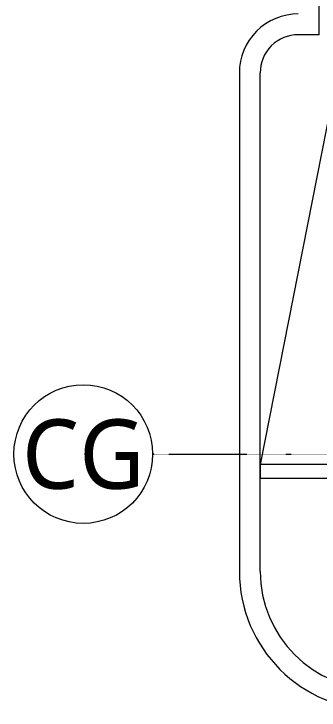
# Model space of a CAD drawing. Extents: x -186874 to 511851, y 4933 to 222627.
# Drawn here: x -177831 to -173431, y 4933 to 14973 of the extents above; entities that cross this region are included whole.
import ezdxf
from ezdxf.enums import TextEntityAlignment as Align

# ---------------------------------------------------------------- set-up
doc = ezdxf.new("R2010")
doc.units = 0
doc.header["$LTSCALE"] = 5
doc.linetypes.add('CUP- L20$0$JJP_三點線', pattern=[0.9, 0.3, -0.15, 0, -0.15, 0, -0.15, 0, -0.15])
for name, color, linetype in [('CUP- L20$0$A-OBJE-2D.Newcub', 252, 'Continuous'), ('CUP- L20$0$A-WALL-EX.Newcub', 252, 'Continuous'), ('CUP- L20$0$A-WALL-IN.Newcub', 252, 'Continuous'), ('CUP- L20$0$S-GRID.Newcub', 252, 'Continuous')]:
    doc.layers.add(name, color=color, linetype=linetype)
doc.styles.add('CUP- L20$0$Standard', font='', dxfattribs={"width": 0.8})
doc.styles.get('CUP- L20$0$Standard').set_extended_font_data('Microsoft JhengHei')

# ---------------------------------------------------------------- blocks, each defined once
blk = doc.blocks.new('CUP- L20')
at = {"layer": 'CUP- L20$0$A-OBJE-2D.Newcub', "lineweight": 0}
blk.add_line((-172431, 17875), (-174281, 8475), dxfattribs=at)
at = {"layer": 'CUP- L20$0$A-WALL-EX.Newcub', "lineweight": 0, "flags": 128}
for points in [[(-173431, 14673), (-173431, 18073)], [(-173431, 14673), (-173731, 14673)], [(-174581, 14123), (-174581, 6933)], [(-174281, 6933), (-174281, 14123)]]:
    blk.add_lwpolyline(points, dxfattribs=at)
at = {"layer": 'CUP- L20$0$A-WALL-EX.Newcub', "lineweight": 0}
for centre, radius, start, end in [((-173731, 14123), 850, 90, 180.0008), ((-173731, 14123), 550, 90, 180.0008), ((-172581, 6933), 2000, 180.0008, 270), ((-172581, 6933), 1700, 180.0008, 270)]:
    blk.add_arc(centre, radius, start, end, dxfattribs=at)
at = {"layer": 'CUP- L20$0$A-WALL-IN.Newcub', "lineweight": 0, "flags": 128}
for points in [[(-173131, 8475), (-174281, 8475)], [(-174281, 8475), (-174281, 8275)], [(-174281, 8275), (-166849, 8275)]]:
    blk.add_lwpolyline(points, dxfattribs=at)
at = {"layer": 'CUP- L20$0$S-GRID.Newcub', "linetype": 'CUP- L20$0$JJP_三點線', "lineweight": 0}
for q in [(-175831, 8625), (-125495, 8625)]:
    blk.add_line((-175821, 8625), q, dxfattribs=at)
at = {"layer": 'CUP- L20$0$S-GRID.Newcub', "lineweight": 0}
blk.add_circle((-176831, 8625), 1000, dxfattribs=at)
at = {"layer": 'CUP- L20$0$S-GRID.Newcub', "linetype": 'CUP- L20$0$JJP_三點線', "lineweight": 0}
blk.add_point((-175821, 8625), dxfattribs=at)
blk.add_point((-175821, 8625), dxfattribs=at)
at = {"layer": 'CUP- L20$0$S-GRID.Newcub', "style": 'CUP- L20$0$Standard'}
blk.add_text('CG', height=1000, dxfattribs=at).set_placement((-176831, 9125), align=Align.TOP_CENTER)

msp = doc.modelspace()

# ---------------------------------------------------------------- block references
msp.add_blockref('CUP- L20', (0, 0))

doc.saveas('drawing.dxf')
